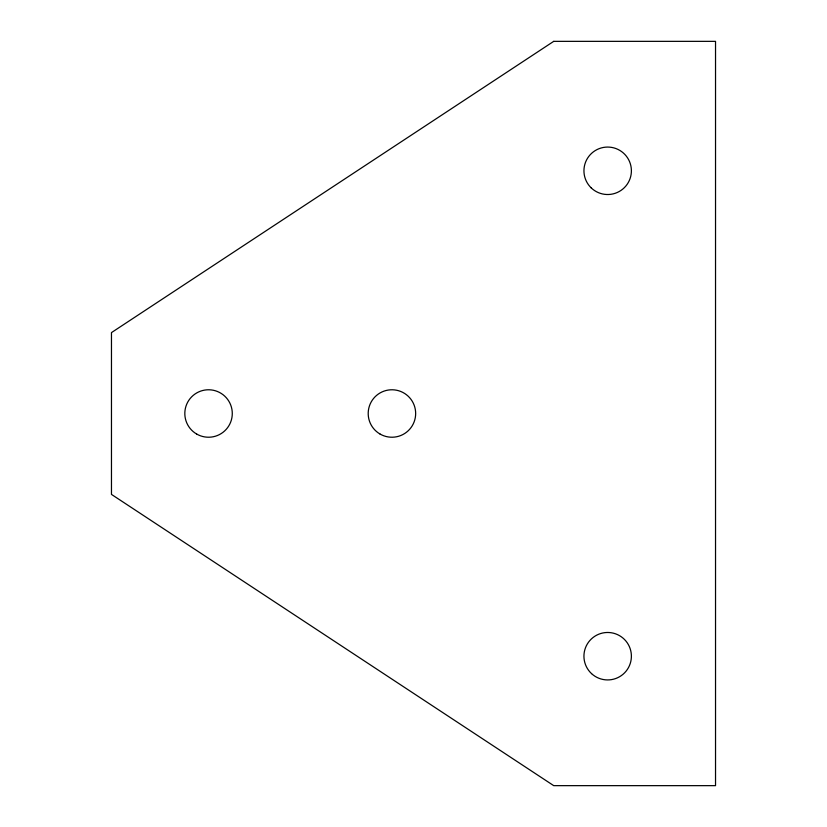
<?xml version="1.0" encoding="UTF-8"?>
<svg xmlns="http://www.w3.org/2000/svg" width="827" height="827" viewBox="0 0 827 827"><rect width="100%" height="100%" fill="white"/><g stroke="black" fill="none" stroke-linecap="round" stroke-linejoin="round"><path stroke-width="1.24" d="M553.728 41.35L111.469 332.599L111.469 494.401L553.728 785.65L715.531 785.65L715.531 41.35L553.728 41.35M380.058 434.051A23.735 23.735 0 0 0 415.661 413.5A23.735 23.735 0 0 0 380.058 392.949A23.735 23.735 0 0 0 380.058 434.051M196.681 434.051A23.735 23.735 0 0 0 232.284 413.5A23.735 23.735 0 0 0 196.681 392.949A23.735 23.735 0 0 0 196.681 434.051M591.181 187.863A23.735 23.735 0 0 0 630.691 176.544A23.735 23.735 0 0 0 601.126 147.981A23.735 23.735 0 0 0 591.181 187.863M591.543 673.623A23.735 23.735 0 0 0 630.805 661.466A23.735 23.735 0 0 0 600.65 633.534A23.735 23.735 0 0 0 591.543 673.623"/></g></svg>
